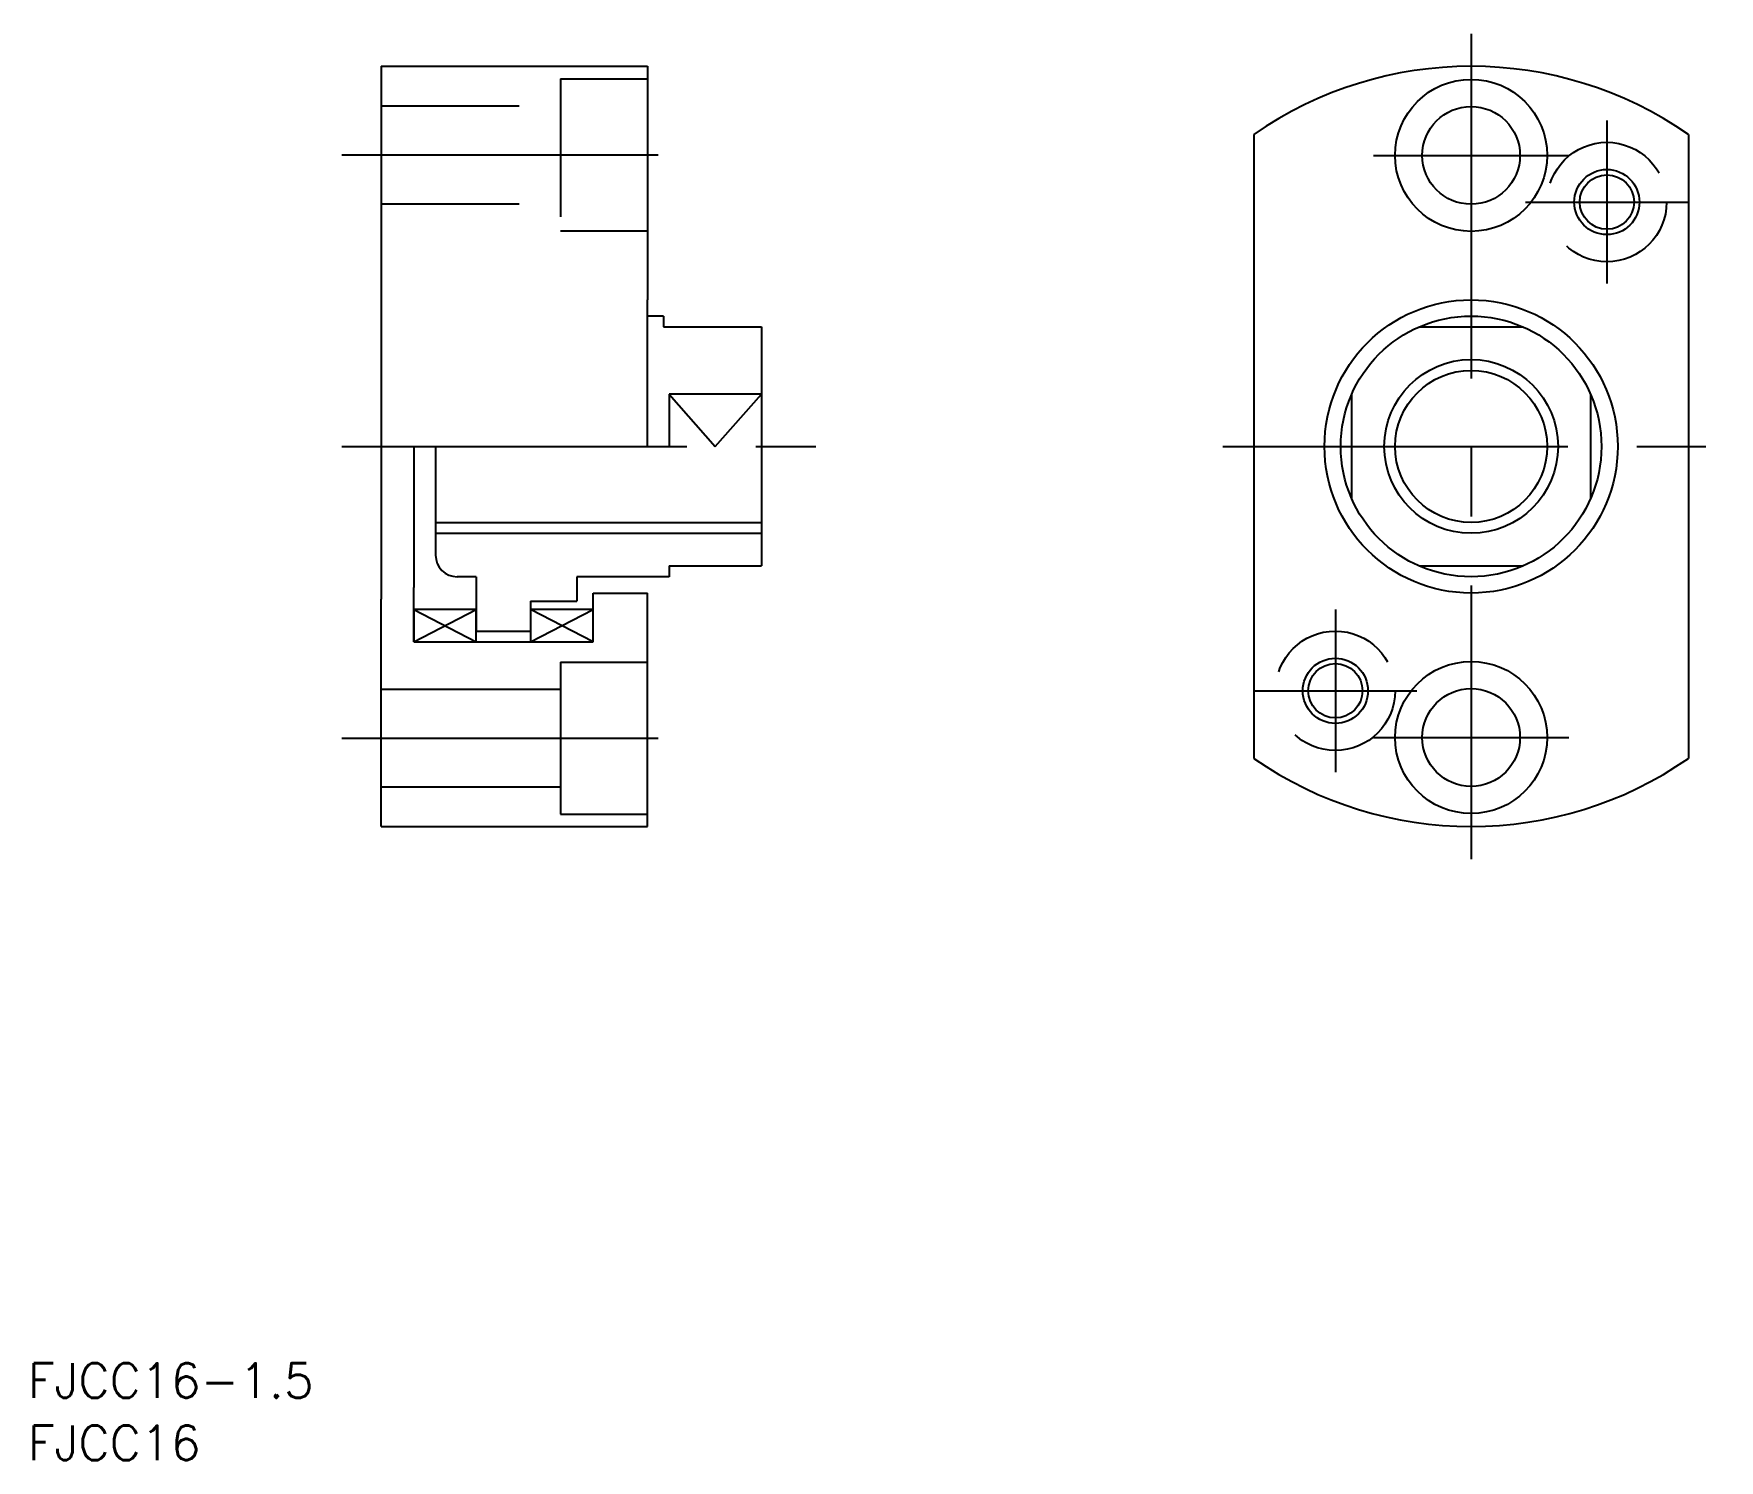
# Model space of a CAD drawing. Extents: x 53 to 208, y 8 to 140.
import ezdxf

# ---------------------------------------------------------------- set-up
doc = ezdxf.new("R2010")
doc.units = 0
doc.linetypes.add('CENTER', pattern=[50.8, 31.75, -6.35, 6.35, -6.35])
doc.linetypes.add('DASHED', pattern=[19.05, 12.7, -6.35])
doc.layers.get('0').update_dxf_attribs({"linetype": 'CONTINUOUS'})
doc.layers.add('CENTER', color=1, linetype='CENTER')
doc.layers.add('実線', color=7, linetype='CONTINUOUS')
doc.styles.get("Standard").update_dxf_attribs({"font": 'txt.shx', "bigfont": 'bigfont.shx'})

msp = doc.modelspace()

# ---------------------------------------------------------------- linework, layer by layer
at = {"color": 7, "linetype": 'CONTINUOUS'}
for p, q in [((85.16, 136.79), (109.66, 136.79)), ((85.16, 136.79), (85.16, 115.84)), ((109.66, 136.79), (109.66, 115.29)), ((165.51, 130.51), (165.51, 73.07)), ((205.51, 130.51), (205.51, 73.07)), ((85.16, 115.84), (85.16, 87.74)), ((109.66, 101.79), (109.66, 115.29)), ((111.16, 113.79), (109.66, 113.79)), ((111.16, 113.79), (111.16, 112.79)), ((111.16, 112.79), (120.16, 112.79)), ((120.16, 112.79), (120.16, 101.79)), ((180.71, 112.79), (190.31, 112.79)), ((111.66, 106.59), (115.91, 101.79)), ((111.66, 106.59), (111.66, 101.79)), ((120.16, 106.59), (111.66, 106.59)), ((115.91, 101.79), (120.16, 106.59)), ((174.51, 106.59), (174.51, 97)), ((196.51, 106.59), (196.51, 97)), ((88.16, 101.79), (88.16, 88.79)), ((90.16, 101.79), (90.16, 91.79)), ((120.16, 101.79), (120.16, 90.79)), ((90.16, 94.79), (120.16, 94.79)), ((111.66, 90.79), (120.16, 90.79)), ((111.66, 90.79), (111.66, 89.79)), ((180.71, 90.79), (190.31, 90.79)), ((88.16, 83.79), (88.16, 88.79)), ((93.91, 89.79), (92.16, 89.79)), ((93.91, 89.79), (93.91, 84.79)), ((111.66, 89.79), (103.16, 89.79)), ((103.16, 89.79), (103.16, 87.54)), ((85.16, 66.79), (85.16, 87.74)), ((98.91, 87.54), (103.16, 87.54)), ((98.91, 87.54), (98.91, 84.79)), ((104.66, 88.29), (109.66, 88.29)), ((104.66, 83.79), (104.66, 88.29)), ((109.66, 66.79), (109.66, 88.29)), ((88.16, 83.79), (93.91, 86.79)), ((88.16, 86.79), (93.91, 83.79)), ((93.91, 86.79), (88.16, 86.79)), ((88.16, 86.79), (88.16, 83.79)), ((93.91, 83.79), (93.91, 86.79)), ((98.91, 83.79), (104.66, 86.79)), ((104.66, 83.79), (98.91, 86.79)), ((104.66, 86.79), (98.91, 86.79)), ((98.91, 86.79), (98.91, 83.79)), ((104.66, 83.79), (104.66, 86.79)), ((93.91, 84.79), (98.91, 84.79)), ((88.16, 83.79), (104.66, 83.79)), ((88.16, 83.79), (93.91, 83.79)), ((98.91, 83.79), (104.66, 83.79)), ((101.66, 81.94), (101.66, 67.94)), ((101.66, 81.94), (109.66, 81.94)), ((85.16, 79.44), (101.66, 79.44)), ((85.16, 70.44), (101.66, 70.44)), ((85.16, 66.79), (109.66, 66.79)), ((101.66, 67.94), (109.66, 67.94))]:
    msp.add_line(p, q, dxfattribs=at)
at = {"color": 3, "linetype": 'DASHED'}
for p, q in [((101.66, 135.64), (101.66, 121.64)), ((101.66, 135.64), (109.66, 135.64)), ((85.16, 133.14), (101.66, 133.14)), ((85.16, 124.14), (101.66, 124.14)), ((101.66, 121.64), (109.66, 121.64))]:
    msp.add_line(p, q, dxfattribs=at)
at = {"color": 3, "linetype": 'CONTINUOUS'}
msp.add_line((90.16, 93.79), (120.16, 93.79), dxfattribs=at)
at = {"color": 7, "linetype": 'CONTINUOUS'}
for centre, radius in [((185.51, 128.59), 7), ((185.51, 128.59), 4.5), ((185.51, 101.79), 13.5), ((185.51, 101.79), 12), ((185.51, 101.79), 7), ((173.01, 79.29), 2.5), ((185.51, 74.99), 7), ((185.51, 74.99), 4.5)]:
    msp.add_circle(centre, radius, dxfattribs=at)
at = {"color": 3, "linetype": 'DASHED'}
for centre in [(198.01, 124.29), (173.01, 79.29)]:
    msp.add_circle(centre, 5.5, dxfattribs=at)
at = {"color": 3, "linetype": 'CONTINUOUS'}
for centre, radius in [((198.01, 124.29), 3), ((185.51, 101.79), 8), ((173.01, 79.29), 3)]:
    msp.add_circle(centre, radius, dxfattribs=at)
at = {"color": 7, "linetype": 'CONTINUOUS'}
for centre, radius, start, end in [((185.51, 101.79), 35, 55.1501, 124.8499), ((92.16, 91.79), 2, 180, 270), ((185.51, 101.79), 35, 235.1501, 304.8499)]:
    msp.add_arc(centre, radius, start, end, dxfattribs=at)
at = {"layer": 'CENTER', "color": 1, "linetype": 'CENTER'}
for p, q in [((185.51, 139.79), (185.51, 63.79)), ((198.01, 131.79), (198.01, 116.79)), ((81.54, 128.64), (110.66, 128.64)), ((176.51, 128.59), (194.51, 128.59)), ((190.51, 124.29), (205.51, 124.29)), ((81.54, 101.79), (125.16, 101.79)), ((81.54, 101.79), (125.16, 101.79)), ((162.66, 101.79), (208.36, 101.79)), ((173.01, 86.79), (173.01, 71.79)), ((165.51, 79.29), (180.51, 79.29)), ((81.54, 74.94), (110.66, 74.94)), ((176.51, 74.99), (194.51, 74.99))]:
    msp.add_line(p, q, dxfattribs=at)
at = {"layer": '実線'}
msp.add_circle((198.01, 124.29), 2.5, dxfattribs=at)

# ---------------------------------------------------------------- texts
at = {"color": 7, "linetype": 'CONTINUOUS'}
for s, p in [('FJCC16-1.5', (52.61, 14.18)), ('FJCC16', (52.61, 8.44))]:
    msp.add_text(s, height=3.2, dxfattribs=at).set_placement(p)

doc.saveas('drawing.dxf')
